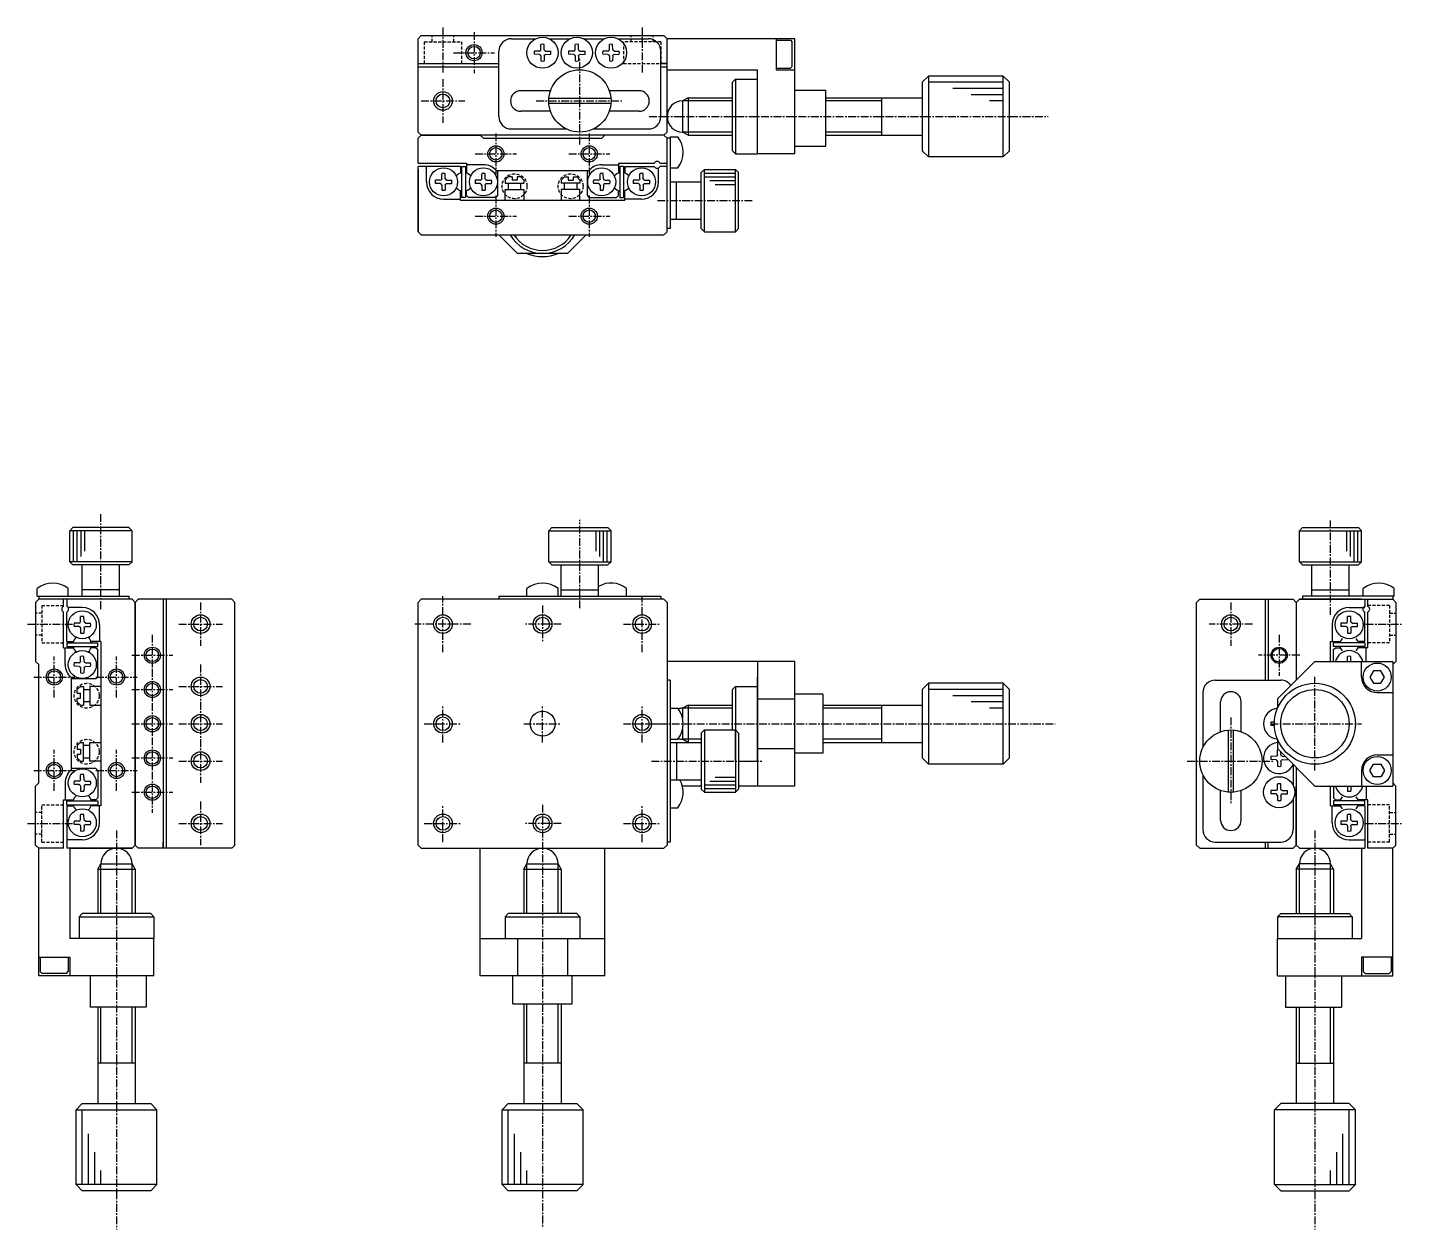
# Model space of a CAD drawing. Extents: x 692 to 913, y 45 to 335.
# Drawn here: x 692.2 to 912.9, y 141.6 to 334.5 of the extents above; entities that cross this region are included whole.
import ezdxf

# ---------------------------------------------------------------- set-up
doc = ezdxf.new("R2010")
doc.units = 0
doc.linetypes.add('CENTER', pattern=[2, 1.25, -0.25, 0.25, -0.25])
doc.linetypes.add('DASHED', pattern=[0.75, 0.5, -0.25])
doc.layers.get('0').update_dxf_attribs({"linetype": 'CONTINUOUS'})
doc.layers.add('CENTER', color=1, linetype='CENTER')

msp = doc.modelspace()

# ---------------------------------------------------------------- linework, layer by layer
at = {"color": 7, "linetype": 'CONTINUOUS'}
for p, q in [((755.48, 333.22), (754.98, 332.72)), ((755.48, 333.22), (754.98, 332.72)), ((754.98, 317.72), (754.98, 332.72)), ((755.48, 333.22), (794.48, 333.22)), ((769.98, 332.72), (773.89, 332.72)), ((774.71, 330.95), (774.72, 331.79)), ((775.26, 330.95), (775.24, 331.79)), ((776.07, 332.72), (779.39, 332.72)), ((780.21, 330.95), (780.22, 331.79)), ((780.76, 330.95), (780.74, 331.79)), ((781.57, 332.72), (784.89, 332.72)), ((785.71, 330.95), (785.72, 331.79)), ((786.26, 330.95), (786.24, 331.79)), ((787.07, 332.72), (791.98, 332.72)), ((794.48, 333.22), (794.98, 332.72)), ((794.48, 333.22), (794.98, 332.72)), ((815.48, 332.72), (794.98, 332.72)), ((794.98, 317.72), (794.98, 332.72)), ((812.48, 332.72), (812.48, 327.72)), ((812.48, 332.47), (814.78, 332.47)), ((814.78, 332.47), (815.08, 332.17)), ((815.08, 328.27), (815.08, 332.17)), ((815.48, 314.22), (815.48, 332.72)), ((767.98, 320.22), (767.98, 330.72)), ((774.48, 330.74), (773.66, 330.73)), ((774.48, 330.19), (773.66, 330.21)), ((774.48, 330.74), (774.65, 330.82)), ((774.48, 330.19), (774.65, 330.12)), ((774.71, 330.95), (774.65, 330.82)), ((774.71, 329.99), (774.65, 330.12)), ((774.71, 329.99), (774.72, 329.14)), ((775.26, 329.99), (775.24, 329.14)), ((775.26, 330.95), (775.32, 330.82)), ((775.26, 329.99), (775.32, 330.12)), ((775.48, 330.74), (775.32, 330.82)), ((775.48, 330.19), (775.32, 330.12)), ((775.48, 330.74), (776.31, 330.73)), ((775.48, 330.19), (776.31, 330.21)), ((779.98, 330.74), (779.16, 330.73)), ((779.98, 330.19), (779.16, 330.21)), ((779.98, 330.74), (780.15, 330.82)), ((779.98, 330.19), (780.15, 330.12)), ((780.21, 330.95), (780.15, 330.82)), ((780.21, 329.99), (780.15, 330.12)), ((780.21, 329.99), (780.22, 329.14)), ((780.76, 329.99), (780.74, 329.14)), ((780.76, 330.95), (780.82, 330.82)), ((780.76, 329.99), (780.82, 330.12)), ((780.98, 330.74), (780.82, 330.82)), ((780.98, 330.19), (780.82, 330.12)), ((780.98, 330.74), (781.81, 330.73)), ((780.98, 330.19), (781.81, 330.21)), ((785.48, 330.74), (784.66, 330.73)), ((785.48, 330.19), (784.66, 330.21)), ((785.48, 330.74), (785.65, 330.82)), ((785.48, 330.19), (785.65, 330.12)), ((785.71, 330.95), (785.65, 330.82)), ((785.71, 329.99), (785.65, 330.12)), ((785.71, 329.99), (785.72, 329.14)), ((786.26, 329.99), (786.24, 329.14)), ((786.26, 330.95), (786.32, 330.82)), ((786.26, 329.99), (786.32, 330.12)), ((786.48, 330.74), (786.32, 330.82)), ((786.48, 330.19), (786.32, 330.12)), ((786.48, 330.74), (787.31, 330.73)), ((786.48, 330.19), (787.31, 330.21)), ((793.98, 320.22), (793.98, 330.72)), ((754.98, 328.72), (767.98, 328.72)), ((754.98, 328.22), (767.98, 328.22)), ((794.98, 328.72), (793.98, 328.72)), ((793.98, 328.72), (794.98, 328.72)), ((793.98, 328.22), (794.98, 328.22)), ((793.98, 328.22), (794.98, 328.22)), ((794.98, 327.72), (809.48, 327.72)), ((809.48, 314.22), (809.48, 327.72)), ((812.48, 327.97), (814.78, 327.97)), ((812.48, 327.72), (815.48, 327.72)), ((815.08, 328.27), (814.78, 327.97)), ((835.98, 325.72), (836.98, 326.72)), ((848.98, 326.72), (836.98, 326.72)), ((849.98, 325.72), (848.98, 326.72)), ((805.48, 325.72), (805.98, 326.22)), ((805.48, 314.72), (805.48, 325.72)), ((805.98, 326.22), (809.48, 326.22)), ((815.48, 324.47), (820.48, 324.47)), ((820.48, 315.47), (820.48, 324.47)), ((835.98, 325.72), (835.98, 314.72)), ((849.98, 314.72), (849.98, 325.72)), ((776.34, 324.37), (771.48, 324.37)), ((785.97, 323.12), (776, 323.12)), ((785.97, 322.32), (776, 322.32)), ((790.48, 324.37), (785.63, 324.37)), ((798.35, 323.22), (797.48, 322.72)), ((797.48, 322.72), (797.48, 317.72)), ((798.35, 323.22), (805.48, 323.22)), ((798.35, 323.22), (798.35, 317.22)), ((820.48, 323.22), (835.98, 323.22)), ((829.48, 317.22), (829.48, 323.22)), ((776.2, 321.07), (771.48, 321.07)), ((790.48, 321.07), (785.77, 321.07)), ((769.98, 318.22), (778.8, 318.22)), ((783.16, 318.22), (791.98, 318.22)), ((755.48, 317.22), (754.98, 317.72)), ((755.48, 317.22), (754.98, 316.72)), ((754.98, 312.72), (754.98, 316.72)), ((755.48, 317.22), (764.98, 317.22)), ((794.48, 317.22), (755.48, 317.22)), ((764.98, 317.22), (765.48, 316.72)), ((765.48, 316.72), (784.48, 316.72)), ((784.98, 317.22), (784.48, 316.72)), ((794.48, 317.22), (784.98, 317.22)), ((794.98, 317.72), (794.48, 317.22)), ((794.98, 316.72), (794.48, 317.22)), ((795.48, 316.72), (794.98, 316.72)), ((794.98, 301.72), (794.98, 316.72)), ((795.48, 316.97), (795.48, 302.22)), ((795.48, 316.97), (796.71, 316.97)), ((798.35, 317.22), (797.48, 317.72)), ((798.35, 317.22), (805.48, 317.22)), ((820.48, 317.22), (835.98, 317.22)), ((805.48, 314.72), (805.98, 314.22)), ((805.98, 314.22), (809.48, 314.22)), ((815.48, 314.22), (809.48, 314.22)), ((815.48, 315.47), (820.48, 315.47)), ((835.98, 314.72), (836.98, 313.72)), ((848.98, 313.72), (836.98, 313.72)), ((849.98, 314.72), (848.98, 313.72)), ((754.98, 312.72), (762.78, 312.72)), ((761.78, 312.22), (754.98, 312.22)), ((754.98, 301.72), (754.98, 312.22)), ((754.98, 311.72), (754.98, 301.72)), ((756.33, 309.72), (756.33, 312.22)), ((761.78, 312.22), (761.78, 311.13)), ((761.98, 312.22), (762.58, 312.22)), ((761.98, 312.22), (761.98, 307.22)), ((762.58, 312.22), (762.58, 307.22)), ((762.78, 312.72), (762.78, 311.13)), ((765.48, 312.47), (762.78, 312.47)), ((782.4, 311.52), (767.56, 311.52)), ((767.78, 307.52), (767.78, 311.52)), ((782.18, 307.52), (782.18, 311.52)), ((784.48, 312.47), (787.18, 312.47)), ((787.18, 312.72), (792.92, 312.72)), ((787.18, 312.72), (787.18, 311.13)), ((787.98, 312.22), (787.38, 312.22)), ((787.38, 312.22), (787.38, 307.22)), ((787.98, 312.22), (787.98, 307.22)), ((788.18, 312.22), (792.92, 312.22)), ((788.18, 312.22), (788.18, 311.13)), ((793.63, 309.72), (793.63, 311.99)), ((793.84, 312.72), (794.98, 312.72)), ((794.98, 312.22), (793.84, 312.22)), ((795.48, 311.97), (796.71, 311.97)), ((800.48, 311.22), (800.98, 311.72)), ((800.48, 302.22), (800.48, 311.22)), ((800.98, 311.72), (805.98, 311.72)), ((800.98, 301.72), (800.98, 311.72)), ((805.98, 311.72), (806.48, 311.22)), ((805.98, 301.72), (805.98, 311.72)), ((806.48, 302.22), (806.48, 311.22)), ((758.6, 309.99), (757.76, 309.98)), ((758.6, 309.44), (757.76, 309.46)), ((758.6, 309.99), (758.73, 310.05)), ((758.6, 309.44), (758.73, 309.38)), ((758.81, 310.22), (758.73, 310.05)), ((758.81, 309.22), (758.73, 309.38)), ((758.81, 310.22), (758.82, 311.04)), ((758.81, 309.22), (758.82, 308.39)), ((759.36, 310.22), (759.34, 311.04)), ((759.36, 309.22), (759.34, 308.39)), ((759.36, 310.22), (759.43, 310.05)), ((759.36, 309.22), (759.43, 309.38)), ((759.56, 309.99), (759.43, 310.05)), ((759.56, 309.44), (759.43, 309.38)), ((759.56, 309.99), (760.41, 309.98)), ((759.56, 309.44), (760.41, 309.46)), ((765, 309.99), (764.16, 309.98)), ((765, 309.44), (764.16, 309.46)), ((765, 309.99), (765.13, 310.05)), ((765, 309.44), (765.13, 309.38)), ((765.21, 310.22), (765.13, 310.05)), ((765.21, 309.22), (765.13, 309.38)), ((765.21, 310.22), (765.22, 311.04)), ((765.21, 309.22), (765.22, 308.39)), ((765.76, 310.22), (765.74, 311.04)), ((765.76, 309.22), (765.74, 308.39)), ((765.76, 310.22), (765.83, 310.05)), ((765.76, 309.22), (765.83, 309.38)), ((765.96, 309.99), (765.83, 310.05)), ((765.96, 309.44), (765.83, 309.38)), ((765.96, 309.99), (766.81, 309.98)), ((765.96, 309.44), (766.81, 309.46)), ((768.98, 310.02), (769.48, 310.52)), ((768.98, 310.02), (768.98, 309.52)), ((768.98, 309.52), (771.98, 309.52)), ((770.08, 310.52), (769.48, 310.52)), ((769.48, 309.52), (769.48, 308.52)), ((770.08, 310.52), (770.08, 310.02)), ((770.88, 310.02), (770.08, 310.02)), ((770.88, 310.52), (770.88, 310.02)), ((771.48, 310.52), (770.88, 310.52)), ((771.98, 310.02), (771.48, 310.52)), ((771.48, 308.52), (771.48, 309.52)), ((771.98, 310.02), (771.98, 309.52)), ((777.98, 310.02), (778.48, 310.52)), ((777.98, 310.02), (777.98, 309.52)), ((780.98, 309.52), (777.98, 309.52)), ((778.48, 310.52), (779.08, 310.52)), ((778.48, 308.52), (778.48, 309.52)), ((779.08, 310.52), (779.08, 310.02)), ((779.08, 310.02), (779.88, 310.02)), ((779.88, 310.52), (779.88, 310.02)), ((779.88, 310.52), (780.48, 310.52)), ((780.98, 310.02), (780.48, 310.52)), ((780.48, 309.52), (780.48, 308.52)), ((780.98, 310.02), (780.98, 309.52)), ((784, 309.99), (783.16, 309.98)), ((784, 309.44), (783.16, 309.46)), ((784, 309.99), (784.13, 310.05)), ((784, 309.44), (784.13, 309.38)), ((784.21, 310.22), (784.13, 310.05)), ((784.21, 309.22), (784.13, 309.38)), ((784.21, 310.22), (784.22, 311.04)), ((784.21, 309.22), (784.22, 308.39)), ((784.76, 310.22), (784.74, 311.04)), ((784.76, 309.22), (784.74, 308.39)), ((784.76, 310.22), (784.83, 310.05)), ((784.76, 309.22), (784.83, 309.38)), ((784.96, 309.99), (784.83, 310.05)), ((784.96, 309.44), (784.83, 309.38)), ((784.96, 309.99), (785.81, 309.98)), ((784.96, 309.44), (785.81, 309.46)), ((790.4, 309.99), (789.56, 309.98)), ((790.4, 309.44), (789.56, 309.46)), ((790.4, 309.99), (790.53, 310.05)), ((790.4, 309.44), (790.53, 309.38)), ((790.61, 310.22), (790.53, 310.05)), ((790.61, 309.22), (790.53, 309.38)), ((790.61, 310.22), (790.62, 311.04)), ((790.61, 309.22), (790.62, 308.39)), ((791.16, 310.22), (791.14, 311.04)), ((791.16, 309.22), (791.14, 308.39)), ((791.16, 310.22), (791.23, 310.05)), ((791.16, 309.22), (791.23, 309.38)), ((791.36, 309.99), (791.23, 310.05)), ((791.36, 309.44), (791.23, 309.38)), ((791.36, 309.99), (792.21, 309.98)), ((791.36, 309.44), (792.21, 309.46)), ((795.48, 309.72), (800.48, 309.72)), ((796.48, 303.72), (796.48, 309.72)), ((759.08, 306.97), (761.78, 306.97)), ((761.78, 306.72), (761.78, 308.31)), ((762.58, 307.22), (761.98, 307.22)), ((762.78, 307.52), (762.78, 308.31)), ((763.08, 307.22), (762.78, 307.52)), ((767.48, 307.22), (763.08, 307.22)), ((767.48, 307.22), (767.78, 307.52)), ((768.98, 306.72), (768.98, 308.52)), ((768.98, 308.52), (771.98, 308.52)), ((771.98, 308.52), (771.98, 306.72)), ((777.98, 308.52), (777.98, 306.72)), ((780.98, 308.52), (777.98, 308.52)), ((780.98, 306.72), (780.98, 308.52)), ((782.48, 307.22), (782.18, 307.52)), ((782.48, 307.22), (786.88, 307.22)), ((787.18, 307.52), (786.88, 307.22)), ((787.18, 307.52), (787.18, 308.31)), ((787.38, 307.22), (787.98, 307.22)), ((788.18, 306.72), (788.18, 308.31)), ((790.88, 306.97), (788.18, 306.97)), ((788.18, 306.72), (761.78, 306.72)), ((795.48, 303.72), (800.48, 303.72)), ((754.98, 301.72), (755.48, 301.22)), ((755.48, 301.22), (794.48, 301.22)), ((770.98, 298.22), (767.98, 301.22)), ((778.98, 298.22), (781.98, 301.22)), ((794.98, 301.72), (794.48, 301.22)), ((795.48, 302.22), (794.98, 302.22)), ((800.98, 301.72), (800.48, 302.22)), ((800.98, 301.72), (805.98, 301.72)), ((806.48, 302.22), (805.98, 301.72)), ((778.98, 298.22), (770.98, 298.22)), ((699.05, 253.69), (699.55, 254.19)), ((708.55, 254.19), (699.55, 254.19)), ((708.55, 254.19), (709.05, 253.69)), ((776.48, 254.19), (775.98, 253.69)), ((776.48, 254.19), (785.48, 254.19)), ((785.98, 253.69), (785.48, 254.19)), ((897.04, 254.19), (896.54, 253.69)), ((897.04, 254.19), (906.04, 254.19)), ((906.54, 253.69), (906.04, 254.19)), ((699.05, 248.69), (699.05, 253.69)), ((709.05, 253.69), (699.05, 253.69)), ((709.05, 248.69), (709.05, 253.69)), ((775.98, 248.69), (775.98, 253.69)), ((775.98, 253.69), (785.98, 253.69)), ((785.98, 248.69), (785.98, 253.69)), ((896.54, 248.69), (896.54, 253.69)), ((896.54, 253.69), (906.54, 253.69)), ((906.54, 248.69), (906.54, 253.69)), ((699.55, 248.19), (699.05, 248.69)), ((709.05, 248.69), (699.05, 248.69)), ((708.55, 248.19), (699.55, 248.19)), ((701.05, 243.19), (701.05, 248.19)), ((707.05, 243.19), (707.05, 248.19)), ((709.05, 248.69), (708.55, 248.19)), ((775.98, 248.69), (776.48, 248.19)), ((775.98, 248.69), (785.98, 248.69)), ((776.48, 248.19), (785.48, 248.19)), ((777.98, 243.19), (777.98, 248.19)), ((783.98, 243.19), (783.98, 248.19)), ((785.48, 248.19), (785.98, 248.69)), ((896.54, 248.69), (897.04, 248.19)), ((896.54, 248.69), (906.54, 248.69)), ((897.04, 248.19), (906.04, 248.19)), ((898.54, 243.19), (898.54, 248.19)), ((904.54, 243.19), (904.54, 248.19)), ((906.04, 248.19), (906.54, 248.69)), ((693.8, 243.19), (693.8, 244.41)), ((693.8, 243.19), (708.55, 243.19)), ((694.05, 243.19), (694.05, 242.69)), ((698.8, 243.19), (698.8, 244.41)), ((707.05, 244.19), (701.05, 244.19)), ((708.55, 243.19), (708.55, 242.69)), ((767.98, 243.19), (767.98, 242.69)), ((767.98, 243.19), (793.98, 243.19)), ((772.48, 243.19), (772.48, 244.41)), ((777.48, 243.19), (777.48, 244.41)), ((777.98, 244.19), (783.98, 244.19)), ((788.48, 243.19), (788.48, 244.41)), ((793.98, 243.19), (793.98, 242.69)), ((911.79, 243.19), (897.04, 243.19)), ((897.04, 243.19), (897.04, 242.69)), ((898.54, 244.19), (904.54, 244.19)), ((906.79, 243.19), (906.79, 244.41)), ((911.54, 243.19), (911.54, 242.69)), ((911.79, 243.19), (911.79, 244.41)), ((694.05, 242.69), (693.55, 242.19)), ((693.55, 242.19), (693.55, 232.69)), ((709.05, 242.69), (694.05, 242.69)), ((698.05, 241.54), (698.05, 242.69)), ((698.05, 234.89), (698.05, 240.63)), ((698.55, 242.69), (698.55, 241.54)), ((698.55, 235.89), (698.55, 240.63)), ((701.05, 241.34), (698.78, 241.34)), ((709.05, 242.69), (709.55, 242.19)), ((709.55, 242.19), (710.05, 242.69)), ((709.55, 242.19), (710.05, 242.69)), ((709.55, 242.19), (709.55, 203.19)), ((709.55, 203.19), (709.55, 242.19)), ((725.05, 242.69), (710.05, 242.69)), ((714.05, 242.69), (714.05, 202.69)), ((714.55, 242.69), (714.55, 202.69)), ((725.55, 242.19), (725.05, 242.69)), ((725.55, 203.19), (725.55, 242.19)), ((754.98, 242.19), (755.48, 242.69)), ((754.98, 203.19), (754.98, 242.19)), ((794.48, 242.69), (755.48, 242.69)), ((794.48, 242.69), (794.98, 242.19)), ((794.98, 242.19), (794.98, 203.19)), ((880.04, 242.19), (880.54, 242.69)), ((880.04, 203.19), (880.04, 242.19)), ((880.54, 242.69), (895.54, 242.69)), ((891.04, 242.69), (891.04, 229.69)), ((891.54, 242.69), (891.54, 229.69)), ((896.04, 242.19), (895.54, 242.69)), ((896.04, 242.19), (895.54, 242.69)), ((896.54, 242.69), (896.04, 242.19)), ((896.04, 242.19), (896.04, 229.69)), ((896.04, 242.19), (896.04, 232.69)), ((896.54, 242.69), (911.54, 242.69)), ((906.54, 242.69), (896.54, 242.69)), ((904.54, 241.34), (907.04, 241.34)), ((907.04, 242.69), (907.04, 241.54)), ((907.04, 235.89), (907.04, 240.63)), ((907.54, 241.54), (907.54, 242.69)), ((907.54, 234.89), (907.54, 240.63)), ((912.04, 242.19), (911.54, 242.69)), ((912.04, 242.19), (912.04, 232.69)), ((700.55, 238.86), (699.73, 238.85)), ((700.55, 238.86), (700.72, 238.93)), ((700.78, 239.07), (700.72, 238.93)), ((700.78, 239.07), (700.79, 239.91)), ((701.33, 239.07), (701.31, 239.91)), ((701.33, 239.07), (701.39, 238.93)), ((701.55, 238.86), (701.39, 238.93)), ((701.55, 238.86), (702.38, 238.85)), ((703.8, 238.59), (703.8, 235.89)), ((901.79, 238.59), (901.79, 235.89)), ((904.04, 238.86), (903.21, 238.85)), ((904.04, 238.86), (904.2, 238.93)), ((904.26, 239.07), (904.2, 238.93)), ((904.26, 239.07), (904.28, 239.91)), ((904.81, 239.07), (904.8, 239.91)), ((904.81, 239.07), (904.87, 238.93)), ((905.03, 238.86), (904.87, 238.93)), ((905.03, 238.86), (905.86, 238.85)), ((700.55, 238.31), (699.73, 238.33)), ((700.55, 238.31), (700.72, 238.24)), ((700.78, 238.1), (700.72, 238.24)), ((700.78, 238.1), (700.79, 237.26)), ((701.33, 238.1), (701.31, 237.26)), ((701.33, 238.1), (701.39, 238.24)), ((701.55, 238.31), (701.39, 238.24)), ((701.55, 238.31), (702.38, 238.33)), ((904.04, 238.31), (903.21, 238.33)), ((904.04, 238.31), (904.2, 238.24)), ((904.26, 238.1), (904.2, 238.24)), ((904.26, 238.1), (904.28, 237.26)), ((904.81, 238.1), (904.8, 237.26)), ((904.81, 238.1), (904.87, 238.24)), ((905.03, 238.31), (904.87, 238.24)), ((905.03, 238.31), (905.86, 238.33)), ((698.05, 234.89), (699.64, 234.89)), ((698.3, 232.19), (698.3, 234.89)), ((698.55, 235.89), (699.64, 235.89)), ((698.55, 235.69), (698.55, 235.09)), ((698.55, 235.69), (703.55, 235.69)), ((698.55, 235.09), (703.55, 235.09)), ((704.05, 235.89), (702.47, 235.89)), ((703.25, 234.89), (702.47, 234.89)), ((703.25, 234.89), (703.55, 234.59)), ((703.55, 235.09), (703.55, 235.69)), ((703.55, 230.19), (703.55, 234.59)), ((704.05, 235.89), (704.05, 209.49)), ((901.54, 235.89), (903.12, 235.89)), ((901.54, 232.69), (901.54, 235.89)), ((902.04, 235.09), (902.04, 235.69)), ((907.04, 235.69), (902.04, 235.69)), ((907.04, 235.09), (902.04, 235.09)), ((902.04, 234.59), (902.34, 234.89)), ((902.04, 232.69), (902.04, 234.59)), ((902.34, 234.89), (903.12, 234.89)), ((907.04, 235.89), (905.95, 235.89)), ((907.54, 234.89), (905.95, 234.89)), ((907.04, 235.69), (907.04, 235.09)), ((907.29, 232.69), (907.29, 234.89)), ((693.55, 232.69), (694.05, 232.19)), ((694.05, 213.19), (694.05, 232.19)), ((700.55, 232.46), (699.73, 232.45)), ((700.55, 231.91), (699.73, 231.93)), ((700.55, 232.46), (700.72, 232.53)), ((700.55, 231.91), (700.72, 231.84)), ((700.78, 232.67), (700.72, 232.53)), ((700.78, 231.7), (700.72, 231.84)), ((700.78, 232.67), (700.79, 233.51)), ((701.33, 232.67), (701.31, 233.51)), ((701.33, 232.67), (701.39, 232.53)), ((701.33, 231.7), (701.39, 231.84)), ((701.55, 232.46), (701.39, 232.53)), ((701.55, 231.91), (701.39, 231.84)), ((701.55, 232.46), (702.38, 232.45)), ((701.55, 231.91), (702.38, 231.93)), ((815.48, 232.69), (794.98, 232.69)), ((809.48, 232.69), (809.48, 212.69)), ((815.48, 212.69), (815.48, 232.69)), ((893.04, 226.69), (899.04, 232.69)), ((899.04, 232.69), (911.54, 232.69)), ((904.26, 232.67), (904.28, 233.51)), ((904.81, 232.67), (904.8, 233.51)), ((906.54, 230.19), (906.54, 232.69)), ((912.04, 232.69), (911.54, 232.19)), ((911.54, 232.69), (911.54, 212.69)), ((699.25, 230.11), (699.25, 215.27)), ((703.25, 229.89), (699.25, 229.89)), ((700.78, 231.7), (700.79, 230.86)), ((701.33, 231.7), (701.31, 230.86)), ((703.55, 230.19), (703.25, 229.89)), ((795.48, 229.69), (794.98, 229.69)), ((795.48, 229.69), (795.48, 203.69)), ((809.48, 216.69), (809.48, 230.19)), ((883.04, 229.69), (893.54, 229.69)), ((908.46, 231.19), (907.88, 230.19)), ((907.88, 230.19), (908.46, 229.19)), ((909.61, 231.19), (908.46, 231.19)), ((910.19, 230.19), (909.61, 231.19)), ((909.61, 229.19), (910.19, 230.19)), ((700.75, 228.69), (700.25, 228.19)), ((700.25, 227.59), (700.25, 228.19)), ((700.25, 227.59), (700.75, 227.59)), ((700.75, 228.69), (701.25, 228.69)), ((700.75, 226.79), (700.75, 227.59)), ((701.25, 228.69), (701.25, 225.69)), ((701.25, 228.19), (702.25, 228.19)), ((704.05, 228.69), (702.25, 228.69)), ((702.25, 228.69), (702.25, 225.69)), ((805.48, 228.19), (805.98, 228.69)), ((805.48, 221.69), (805.48, 228.19)), ((805.98, 228.69), (809.48, 228.69)), ((819.98, 227.44), (815.48, 227.44)), ((819.98, 227.44), (819.98, 217.94)), ((835.98, 228.19), (836.98, 229.19)), ((835.98, 228.19), (835.98, 217.19)), ((848.98, 229.19), (836.98, 229.19)), ((849.98, 228.19), (848.98, 229.19)), ((849.98, 217.19), (849.98, 228.19)), ((881.04, 227.69), (881.04, 218.87)), ((908.46, 229.19), (909.61, 229.19)), ((909.04, 227.69), (911.54, 227.69)), ((700.25, 226.79), (700.75, 226.79)), ((700.25, 226.19), (700.25, 226.79)), ((700.75, 225.69), (700.25, 226.19)), ((700.75, 225.69), (701.25, 225.69)), ((702.25, 226.19), (701.25, 226.19)), ((702.25, 225.69), (704.05, 225.69)), ((795.48, 225.19), (796.71, 225.19)), ((798.35, 225.69), (797.48, 225.19)), ((797.48, 225.19), (797.48, 223.57)), ((798.35, 225.69), (798.35, 219.69)), ((798.35, 225.69), (805.48, 225.69)), ((809.48, 226.69), (815.48, 226.69)), ((819.98, 225.69), (835.98, 225.69)), ((829.48, 219.69), (829.48, 225.69)), ((883.89, 221.47), (883.89, 226.19)), ((887.19, 221.33), (887.19, 226.19)), ((893.04, 226.69), (893.04, 225.19)), ((892.54, 222.96), (891.96, 222.95)), ((797.48, 221.8), (797.48, 220.19)), ((800.98, 221.69), (800.48, 221.19)), ((800.48, 221.19), (800.48, 212.19)), ((800.98, 221.69), (805.98, 221.69)), ((800.98, 221.69), (800.98, 211.69)), ((806.48, 221.19), (805.98, 221.69)), ((805.98, 221.69), (805.98, 211.69)), ((805.98, 216.69), (805.98, 221.69)), ((806.48, 221.19), (806.48, 212.19)), ((885.14, 211.7), (885.14, 221.67)), ((885.94, 211.7), (885.94, 221.67)), ((892.54, 222.42), (891.96, 222.43)), ((700.75, 219.69), (700.25, 219.19)), ((700.25, 219.19), (700.25, 218.59)), ((700.25, 218.59), (700.75, 218.59)), ((700.75, 219.69), (701.25, 219.69)), ((700.75, 218.59), (700.75, 217.79)), ((701.25, 216.69), (701.25, 219.69)), ((702.25, 219.19), (701.25, 219.19)), ((702.25, 219.69), (704.05, 219.69)), ((702.25, 216.69), (702.25, 219.69)), ((795.48, 220.19), (796.71, 220.19)), ((795.48, 219.69), (800.48, 219.69)), ((796.48, 219.69), (796.48, 213.69)), ((798.35, 219.69), (797.48, 220.19)), ((809.48, 218.69), (815.48, 218.69)), ((819.98, 219.69), (835.98, 219.69)), ((893.01, 217.69), (893.03, 218.51)), ((893.04, 220.19), (893.04, 218.69)), ((893.04, 218.69), (899.04, 212.69)), ((700.25, 217.79), (700.75, 217.79)), ((700.25, 217.79), (700.25, 217.19)), ((700.75, 216.69), (700.25, 217.19)), ((700.75, 216.69), (701.25, 216.69)), ((701.25, 217.19), (702.25, 217.19)), ((704.05, 216.69), (702.25, 216.69)), ((806.48, 216.69), (809.48, 216.69)), ((819.98, 217.94), (815.48, 217.94)), ((835.98, 217.19), (836.98, 216.19)), ((849.98, 217.19), (848.98, 216.19)), ((892.8, 217.46), (891.96, 217.45)), ((892.8, 216.91), (891.96, 216.93)), ((892.8, 217.46), (892.94, 217.52)), ((892.8, 216.91), (892.94, 216.85)), ((893.01, 217.69), (892.94, 217.52)), ((893.01, 216.69), (892.94, 216.85)), ((893.01, 216.69), (893.03, 215.86)), ((893.56, 217.69), (893.55, 218.17)), ((893.56, 216.69), (893.55, 215.86)), ((893.56, 217.69), (893.63, 217.52)), ((893.56, 216.69), (893.63, 216.85)), ((893.77, 217.46), (893.63, 217.52)), ((893.77, 216.91), (893.63, 216.85)), ((893.77, 217.46), (894.27, 217.45)), ((893.77, 216.91), (894.61, 216.93)), ((909.04, 217.69), (911.54, 217.69)), ((703.25, 215.49), (699.25, 215.49)), ((700.78, 213.67), (700.79, 214.51)), ((701.33, 213.67), (701.31, 214.51)), ((703.55, 215.19), (703.25, 215.49)), ((703.55, 215.19), (703.55, 210.79)), ((848.98, 216.19), (836.98, 216.19)), ((881.04, 214.51), (881.04, 205.69)), ((895.54, 216.1), (895.54, 212.78)), ((896.04, 215.69), (896.04, 203.19)), ((906.54, 215.19), (906.54, 212.69)), ((907.88, 215.19), (908.46, 216.19)), ((908.46, 214.19), (907.88, 215.19)), ((908.46, 216.19), (909.61, 216.19)), ((909.61, 214.19), (908.46, 214.19)), ((909.61, 216.19), (910.19, 215.19)), ((910.19, 215.19), (909.61, 214.19)), ((693.55, 212.69), (694.05, 213.19)), ((693.55, 203.19), (693.55, 212.69)), ((698.3, 213.19), (698.3, 210.49)), ((700.55, 213.46), (699.73, 213.45)), ((700.55, 212.91), (699.73, 212.93)), ((700.55, 213.46), (700.72, 213.53)), ((700.55, 212.91), (700.72, 212.84)), ((700.78, 213.67), (700.72, 213.53)), ((700.78, 212.7), (700.72, 212.84)), ((700.78, 212.7), (700.79, 211.86)), ((701.33, 212.7), (701.31, 211.86)), ((701.33, 213.67), (701.39, 213.53)), ((701.33, 212.7), (701.39, 212.84)), ((701.55, 213.46), (701.39, 213.53)), ((701.55, 212.91), (701.39, 212.84)), ((701.55, 213.46), (702.38, 213.45)), ((701.55, 212.91), (702.38, 212.93)), ((795.48, 213.69), (800.48, 213.69)), ((800.48, 212.69), (797.46, 212.69)), ((800.48, 212.19), (800.98, 211.69)), ((805.98, 211.69), (806.48, 212.19)), ((815.48, 212.69), (806.48, 212.69)), ((883.89, 207.19), (883.89, 211.9)), ((887.19, 207.19), (887.19, 212.04)), ((892.8, 211.96), (891.96, 211.95)), ((892.8, 211.96), (892.94, 212.02)), ((893.01, 212.19), (892.94, 212.02)), ((893.01, 212.19), (893.03, 213.01)), ((893.56, 212.19), (893.55, 213.01)), ((893.56, 212.19), (893.63, 212.02)), ((893.77, 211.96), (893.63, 212.02)), ((893.77, 211.96), (894.61, 211.95)), ((896.04, 203.19), (896.04, 212.69)), ((899.04, 212.69), (911.54, 212.69)), ((901.54, 209.49), (901.54, 212.69)), ((902.04, 212.69), (902.04, 210.79)), ((904.26, 212.7), (904.28, 211.86)), ((904.81, 212.7), (904.8, 211.86)), ((907.29, 212.69), (907.29, 210.49)), ((912.04, 212.69), (911.54, 213.19)), ((912.04, 203.19), (912.04, 212.69)), ((698.05, 202.69), (698.05, 210.49)), ((698.05, 210.49), (699.64, 210.49)), ((698.55, 209.69), (698.55, 210.29)), ((698.55, 210.29), (703.55, 210.29)), ((698.55, 209.69), (703.55, 209.69)), ((703.25, 210.49), (702.47, 210.49)), ((703.55, 210.79), (703.25, 210.49)), ((703.55, 210.29), (703.55, 209.69)), ((800.98, 211.69), (805.98, 211.69)), ((892.8, 211.41), (891.96, 211.43)), ((892.8, 211.41), (892.94, 211.35)), ((893.01, 211.19), (892.94, 211.35)), ((893.01, 211.19), (893.03, 210.36)), ((893.56, 211.19), (893.55, 210.36)), ((893.56, 211.19), (893.63, 211.35)), ((893.77, 211.41), (893.63, 211.35)), ((893.77, 211.41), (894.61, 211.43)), ((895.54, 210.6), (895.54, 205.69)), ((902.34, 210.49), (902.04, 210.79)), ((902.04, 210.29), (902.04, 209.69)), ((907.04, 210.29), (902.04, 210.29)), ((907.04, 209.69), (902.04, 209.69)), ((902.34, 210.49), (903.12, 210.49)), ((907.54, 210.49), (905.95, 210.49)), ((907.04, 209.69), (907.04, 210.29)), ((907.54, 202.69), (907.54, 210.49)), ((698.55, 209.49), (698.55, 202.69)), ((698.55, 209.49), (699.64, 209.49)), ((700.78, 207.27), (700.79, 208.11)), ((701.33, 207.27), (701.31, 208.11)), ((704.05, 209.49), (702.47, 209.49)), ((703.8, 206.79), (703.8, 209.49)), ((795.48, 209.19), (796.71, 209.19)), ((901.54, 209.49), (903.12, 209.49)), ((901.79, 206.79), (901.79, 209.49)), ((904.26, 207.27), (904.28, 208.11)), ((904.81, 207.27), (904.8, 208.11)), ((907.04, 209.49), (905.95, 209.49)), ((907.04, 209.49), (907.04, 202.69)), ((700.55, 207.06), (699.73, 207.05)), ((700.55, 206.51), (699.73, 206.53)), ((700.55, 207.06), (700.72, 207.13)), ((700.55, 206.51), (700.72, 206.44)), ((700.78, 207.27), (700.72, 207.13)), ((700.78, 206.3), (700.72, 206.44)), ((700.78, 206.3), (700.79, 205.46)), ((701.33, 206.3), (701.31, 205.46)), ((701.33, 207.27), (701.39, 207.13)), ((701.33, 206.3), (701.39, 206.44)), ((701.55, 207.06), (701.39, 207.13)), ((701.55, 206.51), (701.39, 206.44)), ((701.55, 207.06), (702.38, 207.05)), ((701.55, 206.51), (702.38, 206.53)), ((904.04, 207.06), (903.21, 207.05)), ((904.04, 206.51), (903.21, 206.53)), ((904.04, 207.06), (904.2, 207.13)), ((904.04, 206.51), (904.2, 206.44)), ((904.26, 207.27), (904.2, 207.13)), ((904.26, 206.3), (904.2, 206.44)), ((904.26, 206.3), (904.28, 205.46)), ((904.81, 206.3), (904.8, 205.46)), ((904.81, 207.27), (904.87, 207.13)), ((904.81, 206.3), (904.87, 206.44)), ((905.03, 207.06), (904.87, 207.13)), ((905.03, 206.51), (904.87, 206.44)), ((905.03, 207.06), (905.86, 207.05)), ((905.03, 206.51), (905.86, 206.53)), ((693.55, 203.19), (694.05, 202.69)), ((701.05, 204.04), (698.55, 204.04)), ((709.05, 202.69), (709.55, 203.19)), ((709.55, 203.19), (710.05, 202.69)), ((709.55, 203.19), (710.05, 202.69)), ((714.05, 202.69), (714.05, 203.69)), ((714.55, 203.69), (714.55, 202.69)), ((725.05, 202.69), (725.55, 203.19)), ((755.48, 202.69), (754.98, 203.19)), ((794.98, 203.19), (794.48, 202.69)), ((795.48, 203.69), (794.98, 203.69)), ((880.54, 202.69), (880.04, 203.19)), ((883.04, 203.69), (893.54, 203.69)), ((891.04, 203.69), (891.04, 202.69)), ((891.54, 202.69), (891.54, 203.69)), ((896.04, 203.19), (895.54, 202.69)), ((896.04, 203.19), (895.54, 202.69)), ((896.54, 202.69), (896.04, 203.19)), ((904.54, 204.04), (907.04, 204.04)), ((912.04, 203.19), (911.54, 202.69)), ((694.05, 182.19), (694.05, 202.69)), ((698.05, 202.69), (694.05, 202.69)), ((709.05, 202.69), (698.55, 202.69)), ((699.05, 202.69), (699.05, 188.19)), ((699.05, 202.69), (709.05, 202.69)), ((725.05, 202.69), (710.05, 202.69)), ((755.48, 202.69), (794.48, 202.69)), ((764.98, 182.19), (764.98, 202.69)), ((784.98, 182.19), (784.98, 202.69)), ((880.54, 202.69), (895.54, 202.69)), ((896.54, 202.69), (907.04, 202.69)), ((906.54, 202.69), (906.54, 188.19)), ((911.54, 202.69), (907.54, 202.69)), ((911.54, 182.19), (911.54, 202.69)), ((703.55, 199.32), (704.05, 200.19)), ((703.55, 199.32), (709.55, 199.32)), ((703.55, 199.32), (703.55, 192.19)), ((704.05, 200.19), (709.05, 200.19)), ((709.55, 199.32), (709.05, 200.19)), ((709.55, 199.32), (709.55, 192.19)), ((771.98, 199.32), (772.48, 200.19)), ((771.98, 199.32), (771.98, 192.19)), ((771.98, 199.32), (777.98, 199.32)), ((772.48, 200.19), (777.48, 200.19)), ((777.98, 199.32), (777.48, 200.19)), ((777.98, 199.32), (777.98, 192.19)), ((896.04, 199.32), (896.54, 200.19)), ((896.04, 199.32), (896.04, 192.19)), ((902.04, 199.32), (896.04, 199.32)), ((901.54, 200.19), (896.54, 200.19)), ((902.04, 199.32), (901.54, 200.19)), ((902.04, 199.32), (902.04, 192.19)), ((701.05, 192.19), (700.55, 191.69)), ((712.05, 192.19), (701.05, 192.19)), ((712.05, 192.19), (712.55, 191.69)), ((769.48, 192.19), (768.98, 191.69)), ((780.48, 192.19), (769.48, 192.19)), ((780.48, 192.19), (780.98, 191.69)), ((893.54, 192.19), (893.04, 191.69)), ((893.54, 192.19), (904.54, 192.19)), ((904.54, 192.19), (905.04, 191.69)), ((700.55, 191.69), (700.55, 188.19)), ((712.55, 191.69), (712.55, 188.19)), ((768.98, 191.69), (768.98, 188.19)), ((780.98, 191.69), (780.98, 188.19)), ((893.04, 191.69), (893.04, 188.19)), ((905.04, 191.69), (905.04, 188.19)), ((712.55, 188.19), (699.05, 188.19)), ((712.55, 182.19), (712.55, 188.19)), ((764.98, 188.19), (784.98, 188.19)), ((770.98, 188.19), (770.98, 182.19)), ((778.98, 188.19), (778.98, 182.19)), ((893.04, 182.19), (893.04, 188.19)), ((893.04, 188.19), (906.54, 188.19)), ((694.05, 185.19), (699.05, 185.19)), ((694.3, 185.19), (694.3, 182.89)), ((698.8, 185.19), (698.8, 182.89)), ((699.05, 185.19), (699.05, 182.19)), ((906.54, 185.19), (906.54, 182.19)), ((911.54, 185.19), (906.54, 185.19)), ((906.79, 185.19), (906.79, 182.89)), ((911.29, 185.19), (911.29, 182.89)), ((712.55, 182.19), (694.05, 182.19)), ((694.3, 182.89), (694.6, 182.59)), ((698.5, 182.59), (694.6, 182.59)), ((698.5, 182.59), (698.8, 182.89)), ((702.3, 182.19), (702.3, 177.19)), ((711.3, 182.19), (711.3, 177.19)), ((784.98, 182.19), (764.98, 182.19)), ((770.23, 177.69), (770.23, 182.19)), ((779.73, 177.69), (779.73, 182.19)), ((893.04, 182.19), (911.54, 182.19)), ((894.29, 182.19), (894.29, 177.19)), ((903.29, 182.19), (903.29, 177.19)), ((907.09, 182.59), (906.79, 182.89)), ((907.09, 182.59), (910.99, 182.59)), ((911.29, 182.89), (910.99, 182.59)), ((711.3, 177.19), (702.3, 177.19)), ((703.55, 177.19), (703.55, 161.69)), ((709.55, 177.19), (709.55, 161.69)), ((770.23, 177.69), (779.73, 177.69)), ((771.98, 177.69), (771.98, 161.69)), ((777.98, 177.69), (777.98, 161.69)), ((894.29, 177.19), (903.29, 177.19)), ((896.04, 177.19), (896.04, 161.69)), ((902.04, 177.19), (902.04, 161.69)), ((709.55, 168.19), (703.55, 168.19)), ((777.98, 168.19), (771.98, 168.19)), ((896.04, 168.19), (902.04, 168.19)), ((701.05, 161.69), (700.05, 160.69)), ((701.05, 161.69), (712.05, 161.69)), ((712.05, 161.69), (713.05, 160.69)), ((769.48, 161.69), (768.48, 160.69)), ((769.48, 161.69), (780.48, 161.69)), ((780.48, 161.69), (781.48, 160.69)), ((893.54, 161.69), (892.54, 160.69)), ((904.54, 161.69), (893.54, 161.69)), ((904.54, 161.69), (905.54, 160.69)), ((700.05, 148.69), (700.05, 160.69)), ((713.05, 148.69), (713.05, 160.69)), ((768.48, 148.69), (768.48, 160.69)), ((781.48, 148.69), (781.48, 160.69)), ((892.54, 148.69), (892.54, 160.69)), ((905.54, 148.69), (905.54, 160.69)), ((701.05, 147.69), (700.05, 148.69)), ((712.05, 147.69), (713.05, 148.69)), ((769.48, 147.69), (768.48, 148.69)), ((780.48, 147.69), (781.48, 148.69)), ((893.54, 147.69), (892.54, 148.69)), ((904.54, 147.69), (905.54, 148.69)), ((712.05, 147.69), (701.05, 147.69)), ((780.48, 147.69), (769.48, 147.69)), ((893.54, 147.69), (904.54, 147.69))]:
    msp.add_line(p, q, dxfattribs=at)
at = {"color": 3, "linetype": 'DASHED'}
for p, q in [((755.98, 332.22), (755.98, 328.72)), ((755.98, 332.22), (761.98, 332.22)), ((757.23, 332.22), (757.23, 333.22)), ((760.73, 332.22), (760.73, 333.22)), ((761.98, 332.22), (761.98, 328.72)), ((787.98, 332.22), (787.98, 328.72)), ((793.98, 332.22), (787.98, 332.22)), ((789.23, 332.22), (789.23, 333.22)), ((792.73, 332.22), (792.73, 333.22)), ((793.98, 332.22), (793.98, 328.72)), ((787.98, 328.72), (793.98, 328.72)), ((694.55, 241.69), (698.05, 241.69)), ((694.55, 241.69), (694.55, 235.69)), ((911.04, 241.69), (907.54, 241.69)), ((911.04, 241.69), (911.04, 235.69)), ((694.55, 240.44), (693.55, 240.44)), ((911.04, 240.44), (912.04, 240.44)), ((694.55, 236.94), (693.55, 236.94)), ((911.04, 236.94), (912.04, 236.94)), ((694.55, 235.69), (698.05, 235.69)), ((911.04, 235.69), (907.54, 235.69)), ((694.55, 209.69), (698.05, 209.69)), ((694.55, 203.69), (694.55, 209.69)), ((911.04, 209.69), (907.54, 209.69)), ((911.04, 203.69), (911.04, 209.69)), ((694.55, 208.44), (693.55, 208.44)), ((911.04, 208.44), (912.04, 208.44)), ((694.55, 204.94), (693.55, 204.94)), ((694.55, 203.69), (698.05, 203.69)), ((911.04, 203.69), (907.54, 203.69)), ((911.04, 204.94), (912.04, 204.94))]:
    msp.add_line(p, q, dxfattribs=at)
at = {"color": 3, "linetype": 'CONTINUOUS'}
for p, q in [((836.98, 326.72), (836.98, 313.72)), ((848.98, 313.72), (848.98, 326.72)), ((805.98, 326.22), (805.98, 314.22)), ((848.98, 325.72), (836.98, 325.72)), ((848.98, 324.72), (840.87, 324.72)), ((805.48, 322.72), (797.48, 322.72)), ((829.48, 322.72), (820.48, 322.72)), ((848.98, 323.72), (843.81, 323.72)), ((848.98, 322.72), (846.75, 322.72)), ((805.48, 317.72), (797.48, 317.72)), ((829.48, 317.72), (820.48, 317.72)), ((800.98, 311.12), (805.98, 311.12)), ((800.98, 310.52), (805.98, 310.52)), ((801.85, 309.92), (805.98, 309.92)), ((802.72, 309.32), (805.98, 309.32)), ((699.65, 248.69), (699.65, 253.69)), ((700.25, 248.69), (700.25, 253.69)), ((700.85, 249.55), (700.85, 253.69)), ((701.45, 250.42), (701.45, 253.69)), ((783.58, 250.42), (783.58, 253.69)), ((784.18, 249.55), (784.18, 253.69)), ((784.78, 248.69), (784.78, 253.69)), ((785.38, 248.69), (785.38, 253.69)), ((904.14, 250.42), (904.14, 253.69)), ((904.74, 249.55), (904.74, 253.69)), ((905.34, 248.69), (905.34, 253.69)), ((905.94, 248.69), (905.94, 253.69)), ((805.98, 228.69), (805.98, 221.69)), ((836.98, 229.19), (836.98, 216.19)), ((848.98, 228.19), (836.98, 228.19)), ((848.98, 216.19), (848.98, 229.19)), ((805.48, 225.19), (797.48, 225.19)), ((829.48, 225.19), (819.98, 225.19)), ((848.98, 227.19), (840.87, 227.19)), ((848.98, 226.19), (843.81, 226.19)), ((848.98, 225.19), (846.75, 225.19)), ((800.48, 220.19), (797.48, 220.19)), ((829.48, 220.19), (819.98, 220.19)), ((802.72, 214.09), (805.98, 214.09)), ((800.98, 212.89), (805.98, 212.89)), ((800.98, 212.29), (805.98, 212.29)), ((801.85, 213.49), (805.98, 213.49)), ((704.05, 192.19), (704.05, 200.19)), ((709.05, 192.19), (709.05, 200.19)), ((772.48, 192.19), (772.48, 200.19)), ((777.48, 192.19), (777.48, 200.19)), ((896.54, 192.19), (896.54, 200.19)), ((901.54, 192.19), (901.54, 200.19)), ((700.55, 191.69), (712.55, 191.69)), ((768.98, 191.69), (780.98, 191.69)), ((905.04, 191.69), (893.04, 191.69)), ((704.05, 168.19), (704.05, 177.19)), ((709.05, 168.19), (709.05, 177.19)), ((772.48, 168.19), (772.48, 177.69)), ((777.48, 168.19), (777.48, 177.69)), ((896.54, 168.19), (896.54, 177.19)), ((901.54, 168.19), (901.54, 177.19)), ((700.05, 160.69), (713.05, 160.69)), ((701.05, 148.69), (701.05, 160.69)), ((768.48, 160.69), (781.48, 160.69)), ((769.48, 148.69), (769.48, 160.69)), ((905.54, 160.69), (892.54, 160.69)), ((904.54, 148.69), (904.54, 160.69)), ((702.05, 148.69), (702.05, 156.8)), ((770.48, 148.69), (770.48, 156.8)), ((903.54, 148.69), (903.54, 156.8)), ((703.05, 148.69), (703.05, 153.86)), ((771.48, 148.69), (771.48, 153.86)), ((902.54, 148.69), (902.54, 153.86)), ((704.05, 148.69), (704.05, 150.92)), ((772.48, 148.69), (772.48, 150.92)), ((901.54, 148.69), (901.54, 150.92)), ((713.05, 148.69), (700.05, 148.69)), ((781.48, 148.69), (768.48, 148.69)), ((892.54, 148.69), (905.54, 148.69))]:
    msp.add_line(p, q, dxfattribs=at)
msp.add_line((764.98, 202.69), (784.98, 202.69))
for centre, radius in [((763.98, 330.47), 1.3), ((758.98, 322.72), 1.5), ((767.48, 314.22), 1.3), ((782.48, 314.22), 1.3), ((767.48, 304.22), 1.3), ((782.48, 304.22), 1.3), ((720.05, 238.69), 1.5), ((758.98, 238.69), 1.5), ((774.98, 238.69), 1.5), ((790.98, 238.69), 1.5), ((885.54, 238.69), 1.5), ((712.3, 233.69), 1.3), ((893.29, 233.69), 1.3), ((696.55, 230.19), 1.3), ((706.55, 230.19), 1.3), ((720.05, 228.69), 1.5), ((712.3, 228.19), 1.3), ((712.3, 222.69), 1.3), ((720.05, 222.69), 1.5), ((758.98, 222.69), 1.5), ((790.98, 222.69), 1.5), ((696.55, 215.19), 1.3), ((706.55, 215.19), 1.3), ((712.3, 217.19), 1.3), ((720.05, 216.69), 1.5), ((712.3, 211.69), 1.3), ((720.05, 206.69), 1.5), ((758.98, 206.69), 1.5), ((774.98, 206.69), 1.5), ((790.98, 206.69), 1.5)]:
    msp.add_circle(centre, radius, dxfattribs=at)
at = {"color": 7, "linetype": 'CONTINUOUS'}
for centre, radius in [((763.98, 330.47), 1), ((774.98, 330.47), 2.5), ((780.48, 330.47), 2.5), ((785.98, 330.47), 2.5), ((780.98, 322.72), 5), ((758.98, 322.72), 1.1), ((767.48, 314.22), 1), ((782.48, 314.22), 1), ((759.08, 309.72), 2.25), ((765.48, 309.72), 2.25), ((784.48, 309.72), 2.25), ((790.88, 309.72), 2.25), ((767.48, 304.22), 1), ((782.48, 304.22), 1), ((701.05, 238.59), 2.25), ((904.54, 238.59), 2.25), ((720.05, 238.69), 1.1), ((758.98, 238.69), 1.1), ((774.98, 238.69), 1.1), ((790.98, 238.69), 1.1), ((885.54, 238.69), 1.1), ((701.05, 232.19), 2.25), ((712.3, 233.69), 1), ((893.29, 233.69), 1.1), ((909.04, 230.19), 2.25), ((696.55, 230.19), 1), ((706.55, 230.19), 1), ((720.05, 228.69), 1.1), ((712.3, 228.19), 1), ((899.04, 222.69), 6.5), ((899.04, 222.69), 5.5), ((712.3, 222.69), 1), ((720.05, 222.69), 1.1), ((758.98, 222.69), 1.1), ((774.98, 222.69), 2), ((790.98, 222.69), 1.1), ((885.54, 216.69), 5), ((712.3, 217.19), 1), ((720.05, 216.69), 1.1), ((909.04, 215.19), 2.25), ((696.55, 215.19), 1), ((701.05, 213.19), 2.25), ((706.55, 215.19), 1), ((893.29, 211.69), 2.5), ((712.3, 211.69), 1), ((701.05, 206.79), 2.25), ((720.05, 206.69), 1.1), ((758.98, 206.69), 1.1), ((774.98, 206.69), 1.1), ((790.98, 206.69), 1.1), ((904.54, 206.79), 2.25)]:
    msp.add_circle(centre, radius, dxfattribs=at)
at = {"color": 3, "linetype": 'DASHED'}
for centre in [(770.48, 309.02), (779.48, 309.02), (701.75, 227.19), (701.75, 218.19)]:
    msp.add_circle(centre, 2, dxfattribs=at)
at = {"color": 7, "linetype": 'CONTINUOUS'}
for centre, radius, start, end in [((769.98, 330.72), 2, 90, 180), ((774.98, 330.47), 1.35, 78.8959, 101.1041), ((780.48, 330.47), 1.35, 78.8959, 101.1041), ((785.98, 330.47), 1.35, 78.8959, 101.1041), ((791.98, 330.72), 2, 0, 90), ((774.98, 330.47), 1.35, 168.8959, 191.1041), ((774.98, 330.47), 1.35, 258.8959, 281.1041), ((774.98, 330.47), 1.35, 348.8959, 11.1041), ((780.48, 330.47), 1.35, 168.8959, 191.1041), ((780.48, 330.47), 1.35, 258.8959, 281.1041), ((780.48, 330.47), 1.35, 348.8959, 11.1041), ((785.98, 330.47), 1.35, 168.8959, 191.1041), ((785.98, 330.47), 1.35, 258.8959, 281.1041), ((785.98, 330.47), 1.35, 348.8959, 11.1041), ((771.48, 322.72), 1.65, 90, 270), ((790.48, 322.72), 1.65, 270, 90), ((797.48, 320.22), 2.5, 90, 270), ((769.98, 320.22), 2, 180, 270), ((791.98, 320.22), 2, 270, 0), ((793.58, 314.47), 4, 321.3178, 38.6822), ((765.48, 309.72), 2.75, 40.8851, 90), ((784.48, 309.72), 2.75, 90, 139.1149), ((793.38, 312.52), 0.5, 23.5782, 156.4218), ((793.38, 312.42), 0.5, 203.5782, 336.4218), ((759.08, 309.72), 2.75, 180, 270), ((759.08, 309.72), 1.35, 168.8959, 191.1041), ((759.08, 309.72), 1.35, 78.8959, 101.1041), ((759.08, 309.72), 1.35, 348.8959, 11.1041), ((762.28, 309.72), 1.5, 101.537, 140.6872), ((762.28, 309.72), 1.5, 39.3129, 78.463), ((765.48, 309.72), 1.35, 168.8959, 191.1041), ((765.48, 309.72), 1.35, 78.8959, 101.1041), ((765.48, 309.72), 1.35, 348.8959, 11.1041), ((784.48, 309.72), 1.35, 168.8959, 191.1041), ((784.48, 309.72), 1.35, 78.8959, 101.1041), ((784.48, 309.72), 1.35, 348.8959, 11.1041), ((787.68, 309.72), 1.5, 101.537, 140.6871), ((787.68, 309.72), 1.5, 39.3128, 78.463), ((790.88, 309.72), 1.35, 168.8959, 191.1041), ((790.88, 309.72), 1.35, 78.8959, 101.1041), ((790.88, 309.72), 2.75, 270, 0), ((790.88, 309.72), 1.35, 348.8959, 11.1041), ((759.08, 309.72), 1.35, 258.8959, 281.1041), ((762.28, 309.72), 1.5, 219.3129, 258.463), ((762.28, 309.72), 1.5, 281.537, 320.6871), ((765.48, 309.72), 1.35, 258.8959, 281.1041), ((784.48, 309.72), 1.35, 258.8959, 281.1041), ((787.68, 309.72), 1.5, 219.3129, 258.463), ((787.68, 309.72), 1.5, 281.537, 320.6871), ((790.88, 309.72), 1.35, 258.8959, 281.1041), ((774.98, 304.22), 6, 210, 330), ((774.98, 304.22), 5.5, 213.0557, 326.9443), ((774.98, 304.22), 6.5, 247.3801, 292.6199), ((696.3, 241.29), 4, 51.3178, 128.6822), ((774.98, 241.29), 4, 51.3178, 128.6822), ((785.98, 241.29), 4, 51.3178, 120), ((909.29, 241.29), 4, 51.3178, 128.6822), ((698.25, 241.09), 0.5, 113.5782, 246.4218), ((698.35, 241.09), 0.5, 293.5782, 66.4218), ((701.05, 238.59), 2.75, 0, 90), ((904.54, 238.59), 2.75, 90, 180), ((907.24, 241.09), 0.5, 113.5782, 246.4218), ((907.34, 241.09), 0.5, 293.5782, 66.4218), ((701.05, 238.59), 1.35, 168.8959, 191.1041), ((701.05, 238.59), 1.35, 78.8959, 101.1041), ((701.05, 238.59), 1.35, 348.8959, 11.1041), ((904.54, 238.59), 1.35, 168.8959, 191.1041), ((904.54, 238.59), 1.35, 78.8959, 101.1041), ((904.54, 238.59), 1.35, 348.8959, 11.1041), ((701.05, 235.39), 1.5, 129.3128, 168.463), ((701.05, 238.59), 1.35, 258.8959, 281.1041), ((701.05, 235.39), 1.5, 11.537, 50.6871), ((904.54, 235.39), 1.5, 139.4584, 168.463), ((904.54, 238.59), 1.35, 258.8959, 281.1041), ((904.54, 235.39), 1.5, 11.537, 40.5416), ((701.05, 235.39), 1.5, 191.537, 230.6871), ((701.05, 235.39), 1.5, 309.3129, 348.463), ((904.54, 232.19), 2.25, 12.8396, 167.1604), ((904.54, 235.39), 1.5, 191.537, 220.5416), ((904.54, 235.39), 1.5, 319.4584, 348.463), ((701.05, 232.19), 2.75, 180, 229.1149), ((701.05, 232.19), 1.35, 168.8959, 191.1041), ((701.05, 232.19), 1.35, 78.8959, 101.1041), ((701.05, 232.19), 1.35, 348.8959, 11.1041), ((904.54, 232.19), 1.35, 78.8959, 101.1041), ((701.05, 232.19), 1.35, 258.8959, 281.1041), ((883.04, 227.69), 2, 90, 180), ((893.54, 227.69), 2, 34.8179, 90), ((909.04, 230.19), 2.5, 180, 270), ((885.54, 226.19), 1.65, 0, 180), ((793.58, 222.69), 4, 321.3178, 38.6822), ((797.48, 222.69), 2.5, 90, 106.2601), ((893.29, 222.69), 2.5, 95.7106, 264.1357), ((893.29, 222.69), 1.35, 168.8959, 191.1041), ((797.48, 222.69), 2.5, 253.7399, 270), ((893.29, 217.19), 2.5, 95.7391, 335.7048), ((893.29, 217.19), 1.35, 94.1009, 101.1041), ((893.29, 217.19), 1.35, 168.8959, 191.1041), ((893.29, 217.19), 1.35, 348.8959, 355.8991), ((909.04, 215.19), 2.5, 90, 180), ((701.05, 213.19), 2.75, 130.8851, 180), ((701.05, 213.19), 1.35, 78.8959, 101.1041), ((893.29, 217.19), 1.35, 258.8959, 281.1041), ((701.05, 213.19), 1.35, 168.8959, 191.1041), ((701.05, 213.19), 1.35, 348.8959, 11.1041), ((793.58, 211.69), 4, 321.3178, 30), ((893.29, 211.69), 1.35, 168.8959, 191.1041), ((893.29, 211.69), 1.35, 78.8959, 101.1041), ((893.29, 211.69), 1.35, 348.8959, 11.1041), ((904.54, 213.19), 2.25, 192.8396, 347.1604), ((701.05, 209.99), 1.5, 129.3129, 168.463), ((701.05, 209.99), 1.5, 191.537, 230.6872), ((701.05, 213.19), 1.35, 258.8959, 281.1041), ((701.05, 209.99), 1.5, 11.537, 50.6871), ((701.05, 209.99), 1.5, 309.3129, 348.463), ((893.29, 211.69), 1.35, 258.8959, 281.1041), ((904.54, 209.99), 1.5, 139.4584, 168.463), ((904.54, 209.99), 1.5, 191.537, 220.5416), ((904.54, 213.19), 1.35, 258.8959, 281.1041), ((904.54, 209.99), 1.5, 11.537, 40.5416), ((904.54, 209.99), 1.5, 319.4584, 348.463), ((701.05, 206.79), 1.35, 78.8959, 101.1041), ((904.54, 206.79), 1.35, 78.8959, 101.1041), ((701.05, 206.79), 1.35, 168.8959, 191.1041), ((701.05, 206.79), 1.35, 258.8959, 281.1041), ((701.05, 206.79), 2.75, 270, 0), ((701.05, 206.79), 1.35, 348.8959, 11.1041), ((883.04, 205.69), 2, 180, 270), ((885.54, 207.19), 1.65, 180, 0), ((893.54, 205.69), 2, 270, 0), ((904.54, 206.79), 2.75, 180, 270), ((904.54, 206.79), 1.35, 168.8959, 191.1041), ((904.54, 206.79), 1.35, 258.8959, 281.1041), ((904.54, 206.79), 1.35, 348.8959, 11.1041), ((706.55, 200.19), 2.5, 0, 180), ((774.98, 200.19), 2.5, 0, 180), ((899.04, 200.19), 2.5, 360, 180)]:
    msp.add_arc(centre, radius, start, end, dxfattribs=at)
at = {"layer": 'CENTER', "color": 1, "linetype": 'CENTER'}
for p, q in [((758.98, 334.52), (758.98, 327.02)), ((763.98, 333.77), (763.98, 327.17)), ((790.98, 334.52), (790.98, 327.02)), ((760.68, 330.47), (767.28, 330.47)), ((780.98, 315.72), (780.98, 329.72)), ((758.98, 326.22), (758.98, 319.22)), ((755.48, 322.72), (762.48, 322.72)), ((773.98, 322.72), (787.98, 322.72)), ((792.09, 320.22), (856.2, 320.22)), ((767.48, 317.52), (767.48, 310.92)), ((782.48, 317.52), (782.48, 310.92)), ((764.18, 314.22), (770.78, 314.22)), ((779.18, 314.22), (785.78, 314.22)), ((767.48, 307.52), (767.48, 300.92)), ((782.48, 307.52), (782.48, 300.92)), ((793.42, 306.72), (808.7, 306.72)), ((764.18, 304.22), (770.78, 304.22)), ((779.18, 304.22), (785.78, 304.22)), ((704.05, 241.12), (704.05, 256.4)), ((780.98, 241.25), (780.98, 255.46)), ((901.54, 240.16), (901.54, 255.36)), ((758.98, 234.19), (758.98, 243.19)), ((790.98, 234.19), (790.98, 243.19)), ((720.05, 242.19), (720.05, 235.19)), ((774.98, 241.69), (774.98, 235.69)), ((885.54, 242.19), (885.54, 235.19)), ((692.25, 238.69), (699.75, 238.69)), ((716.55, 238.69), (723.55, 238.69)), ((763.48, 238.69), (754.48, 238.69)), ((777.98, 238.69), (771.98, 238.69)), ((787.98, 238.69), (793.98, 238.69)), ((889.04, 238.69), (882.04, 238.69)), ((907.21, 238.69), (912.95, 238.69)), ((712.3, 236.99), (712.3, 230.39)), ((893.29, 236.99), (893.29, 230.39)), ((696.55, 226.89), (696.55, 233.49)), ((706.55, 226.89), (706.55, 233.49)), ((709, 233.69), (715.6, 233.69)), ((720.05, 232.19), (720.05, 225.19)), ((896.59, 233.69), (889.99, 233.69)), ((693.25, 230.19), (699.85, 230.19)), ((703.25, 230.19), (709.85, 230.19)), ((712.3, 231.49), (712.3, 224.89)), ((899.04, 215.16), (899.04, 230.21)), ((709, 228.19), (715.6, 228.19)), ((716.55, 228.69), (723.55, 228.69)), ((712.3, 225.99), (712.3, 219.39)), ((720.05, 226.19), (720.05, 219.19)), ((758.98, 219.69), (758.98, 225.69)), ((774.98, 219.69), (774.98, 225.69)), ((790.98, 219.69), (790.98, 225.69)), ((885.54, 223.69), (885.54, 209.69)), ((709, 222.69), (715.6, 222.69)), ((716.55, 222.69), (723.55, 222.69)), ((755.98, 222.69), (761.98, 222.69)), ((771.98, 222.69), (777.98, 222.69)), ((787.98, 222.69), (793.98, 222.69)), ((791.75, 222.69), (857.31, 222.69)), ((891.89, 222.69), (906.54, 222.69)), ((712.3, 220.49), (712.3, 213.89)), ((720.05, 220.19), (720.05, 213.19)), ((696.55, 211.89), (696.55, 218.49)), ((706.55, 211.89), (706.55, 218.49)), ((709, 217.19), (715.6, 217.19)), ((716.55, 216.69), (723.55, 216.69)), ((792.46, 216.69), (810.35, 216.69)), ((878.54, 216.69), (892.54, 216.69)), ((693.25, 215.19), (699.85, 215.19)), ((703.25, 215.19), (709.85, 215.19)), ((712.3, 214.99), (712.3, 208.39)), ((709, 211.69), (715.6, 211.69)), ((720.05, 210.19), (720.05, 203.19)), ((758.98, 203.69), (758.98, 209.69)), ((774.98, 209.69), (774.98, 141.76)), ((790.98, 203.69), (790.98, 209.69)), ((692.25, 206.69), (699.75, 206.69)), ((706.55, 205.57), (706.55, 141.47)), ((716.55, 206.69), (723.55, 206.69)), ((755.98, 206.69), (761.98, 206.69)), ((777.98, 206.69), (771.98, 206.69)), ((787.98, 206.69), (793.98, 206.69)), ((899.04, 205.57), (899.04, 141.47)), ((907.21, 206.69), (912.95, 206.69))]:
    msp.add_line(p, q, dxfattribs=at)

doc.saveas('drawing.dxf')
